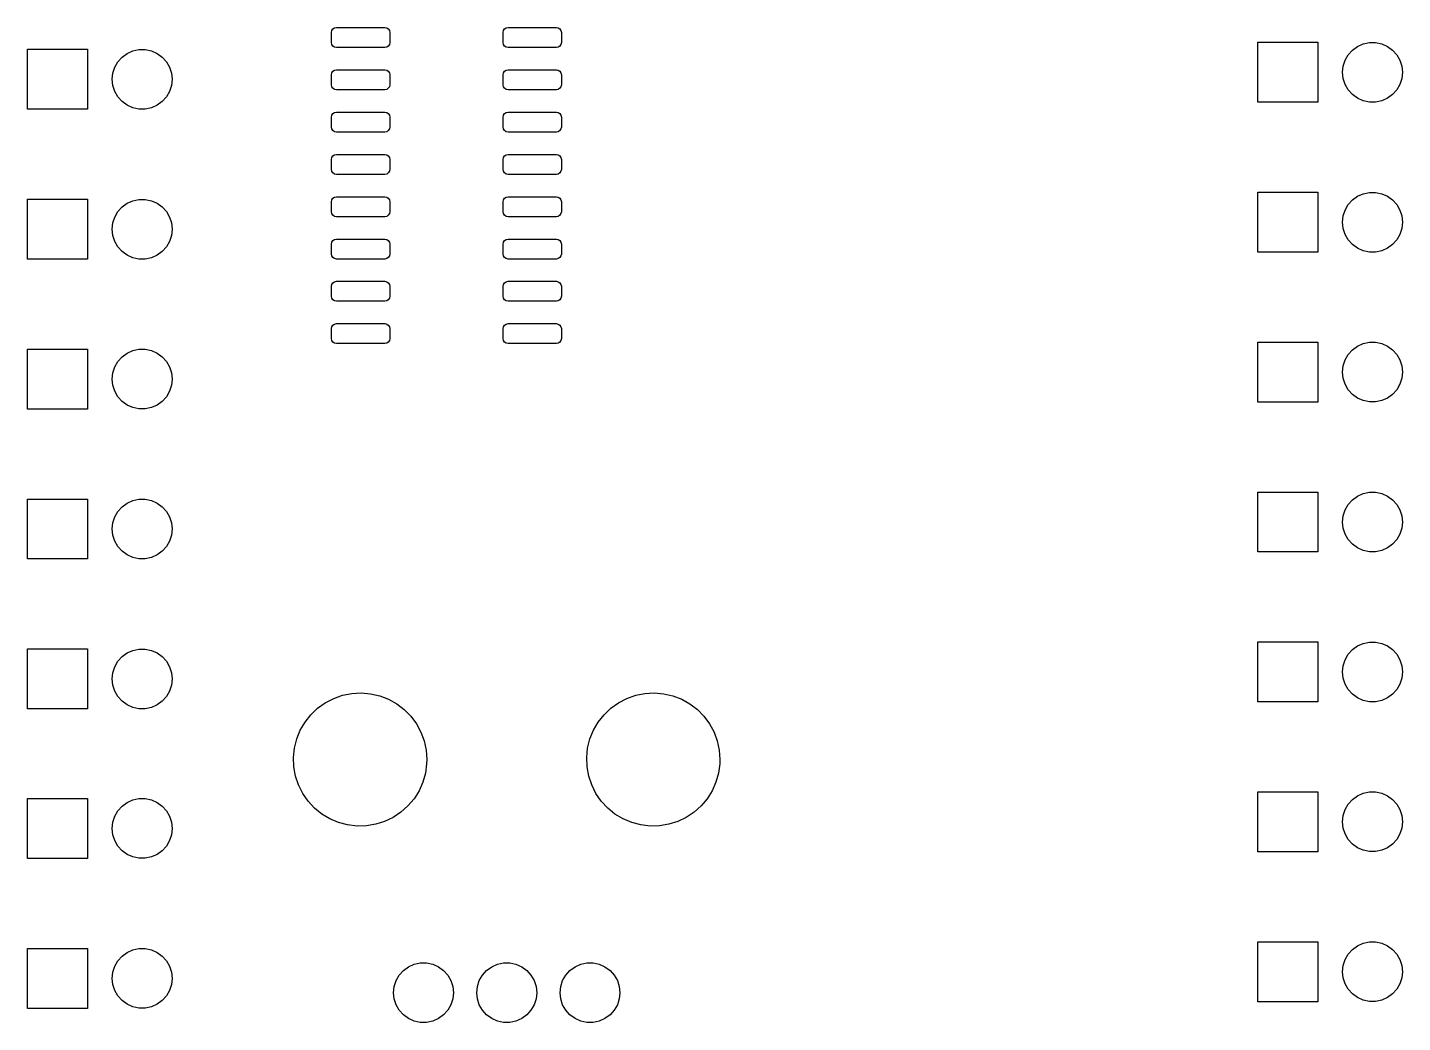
# Model space of a CAD drawing. Extents: x 119 to 479, y -311 to -51.
# Drawn here: x 302.62 to 343.9, y -144.32 to -114.45 of the extents above; entities that cross this region are included whole.
import ezdxf

# ---------------------------------------------------------------- set-up
doc = ezdxf.new("R2010")
doc.units = 0
doc.layers.add('BLACK', color=7, linetype='CONTINUOUS')

msp = doc.modelspace()

# ---------------------------------------------------------------- linework, layer by layer
at = {"layer": 'BLACK', "linetype": 'CONTINUOUS'}
for p, q in [((311.75, -114.605), (311.761, -114.548)), ((311.75, -114.905), (311.75, -114.605)), ((311.761, -114.548), (311.794, -114.499)), ((311.794, -114.499), (311.843, -114.466)), ((311.843, -114.466), (311.9, -114.455)), ((311.9, -114.455), (313.35, -114.455)), ((313.35, -114.455), (313.407, -114.466)), ((313.407, -114.466), (313.456, -114.499)), ((313.456, -114.499), (313.489, -114.548)), ((313.489, -114.548), (313.5, -114.605)), ((313.5, -114.605), (313.5, -114.905)), ((316.9, -114.605), (316.911, -114.548)), ((316.9, -114.905), (316.9, -114.605)), ((316.911, -114.548), (316.944, -114.499)), ((316.944, -114.499), (316.993, -114.466)), ((316.993, -114.466), (317.05, -114.455)), ((317.05, -114.455), (318.5, -114.455)), ((318.5, -114.455), (318.557, -114.466)), ((318.557, -114.466), (318.606, -114.499)), ((318.606, -114.499), (318.639, -114.548)), ((318.639, -114.548), (318.65, -114.605)), ((318.65, -114.605), (318.65, -114.905)), ((302.625, -116.91), (302.625, -115.11)), ((302.625, -115.11), (304.425, -115.11)), ((304.425, -115.11), (304.425, -116.91)), ((305.615, -115.231), (305.787, -115.154)), ((305.787, -115.154), (305.971, -115.115)), ((305.971, -115.115), (306.159, -115.115)), ((306.159, -115.115), (306.343, -115.154)), ((306.343, -115.154), (306.515, -115.231)), ((311.761, -114.962), (311.75, -114.905)), ((311.794, -115.011), (311.761, -114.962)), ((311.843, -115.044), (311.794, -115.011)), ((311.9, -115.055), (311.843, -115.044)), ((313.35, -115.055), (311.9, -115.055)), ((313.407, -115.044), (313.35, -115.055)), ((313.456, -115.011), (313.407, -115.044)), ((313.489, -114.962), (313.456, -115.011)), ((313.5, -114.905), (313.489, -114.962)), ((316.911, -114.962), (316.9, -114.905)), ((316.944, -115.011), (316.911, -114.962)), ((316.993, -115.044), (316.944, -115.011)), ((317.05, -115.055), (316.993, -115.044)), ((318.5, -115.055), (317.05, -115.055)), ((318.557, -115.044), (318.5, -115.055)), ((318.606, -115.011), (318.557, -115.044)), ((318.639, -114.962), (318.606, -115.011)), ((318.65, -114.905), (318.639, -114.962)), ((339.56, -116.7), (339.56, -114.9)), ((339.56, -114.9), (341.36, -114.9)), ((341.36, -114.9), (341.36, -116.7)), ((342.272, -115.271), (342.398, -115.131)), ((342.398, -115.131), (342.55, -115.021)), ((342.55, -115.021), (342.722, -114.944)), ((342.722, -114.944), (342.906, -114.905)), ((342.906, -114.905), (343.094, -114.905)), ((343.094, -114.905), (343.278, -114.944)), ((343.278, -114.944), (343.45, -115.021)), ((343.45, -115.021), (343.602, -115.131)), ((343.602, -115.131), (343.728, -115.271)), ((305.243, -115.644), (305.337, -115.481)), ((305.337, -115.481), (305.463, -115.341)), ((305.463, -115.341), (305.615, -115.231)), ((306.515, -115.231), (306.667, -115.341)), ((306.667, -115.341), (306.793, -115.481)), ((306.793, -115.481), (306.887, -115.644)), ((342.12, -115.613), (342.178, -115.434)), ((342.178, -115.434), (342.272, -115.271)), ((343.728, -115.271), (343.822, -115.434)), ((343.822, -115.434), (343.88, -115.613)), ((305.165, -116.01), (305.185, -115.823)), ((305.185, -115.823), (305.243, -115.644)), ((306.887, -115.644), (306.945, -115.823)), ((306.945, -115.823), (306.965, -116.01)), ((311.75, -115.875), (311.761, -115.818)), ((311.75, -116.175), (311.75, -115.875)), ((311.761, -115.818), (311.794, -115.769)), ((311.794, -115.769), (311.843, -115.736)), ((311.843, -115.736), (311.9, -115.725)), ((311.9, -115.725), (313.35, -115.725)), ((313.35, -115.725), (313.407, -115.736)), ((313.407, -115.736), (313.456, -115.769)), ((313.456, -115.769), (313.489, -115.818)), ((313.489, -115.818), (313.5, -115.875)), ((313.5, -115.875), (313.5, -116.175)), ((316.9, -115.875), (316.911, -115.818)), ((316.9, -116.175), (316.9, -115.875)), ((316.911, -115.818), (316.944, -115.769)), ((316.944, -115.769), (316.993, -115.736)), ((316.993, -115.736), (317.05, -115.725)), ((317.05, -115.725), (318.5, -115.725)), ((318.5, -115.725), (318.557, -115.736)), ((318.557, -115.736), (318.606, -115.769)), ((318.606, -115.769), (318.639, -115.818)), ((318.639, -115.818), (318.65, -115.875)), ((318.65, -115.875), (318.65, -116.175)), ((342.1, -115.8), (342.12, -115.613)), ((342.12, -115.987), (342.1, -115.8)), ((343.88, -115.613), (343.9, -115.8)), ((343.9, -115.8), (343.88, -115.987)), ((305.185, -116.197), (305.165, -116.01)), ((305.243, -116.376), (305.185, -116.197)), ((305.337, -116.539), (305.243, -116.376)), ((306.887, -116.376), (306.793, -116.539)), ((306.945, -116.197), (306.887, -116.376)), ((306.965, -116.01), (306.945, -116.197)), ((311.761, -116.232), (311.75, -116.175)), ((311.794, -116.281), (311.761, -116.232)), ((311.843, -116.314), (311.794, -116.281)), ((311.9, -116.325), (311.843, -116.314)), ((313.35, -116.325), (311.9, -116.325)), ((313.407, -116.314), (313.35, -116.325)), ((313.456, -116.281), (313.407, -116.314)), ((313.489, -116.232), (313.456, -116.281)), ((313.5, -116.175), (313.489, -116.232)), ((316.911, -116.232), (316.9, -116.175)), ((316.944, -116.281), (316.911, -116.232)), ((316.993, -116.314), (316.944, -116.281)), ((317.05, -116.325), (316.993, -116.314)), ((318.5, -116.325), (317.05, -116.325)), ((318.557, -116.314), (318.5, -116.325)), ((318.606, -116.281), (318.557, -116.314)), ((318.639, -116.232), (318.606, -116.281)), ((318.65, -116.175), (318.639, -116.232)), ((342.178, -116.166), (342.12, -115.987)), ((342.272, -116.329), (342.178, -116.166)), ((342.398, -116.469), (342.272, -116.329)), ((343.728, -116.329), (343.602, -116.469)), ((343.822, -116.166), (343.728, -116.329)), ((343.88, -115.987), (343.822, -116.166)), ((305.463, -116.679), (305.337, -116.539)), ((305.615, -116.789), (305.463, -116.679)), ((305.787, -116.866), (305.615, -116.789)), ((306.515, -116.789), (306.343, -116.866)), ((306.667, -116.679), (306.515, -116.789)), ((306.793, -116.539), (306.667, -116.679)), ((341.36, -116.7), (339.56, -116.7)), ((342.55, -116.579), (342.398, -116.469)), ((342.722, -116.656), (342.55, -116.579)), ((342.906, -116.695), (342.722, -116.656)), ((343.094, -116.695), (342.906, -116.695)), ((343.278, -116.656), (343.094, -116.695)), ((343.45, -116.579), (343.278, -116.656)), ((343.602, -116.469), (343.45, -116.579)), ((304.425, -116.91), (302.625, -116.91)), ((305.971, -116.905), (305.787, -116.866)), ((306.159, -116.905), (305.971, -116.905)), ((306.343, -116.866), (306.159, -116.905)), ((311.75, -117.145), (311.761, -117.088)), ((311.75, -117.445), (311.75, -117.145)), ((311.761, -117.088), (311.794, -117.039)), ((311.794, -117.039), (311.843, -117.006)), ((311.843, -117.006), (311.9, -116.995)), ((311.9, -116.995), (313.35, -116.995)), ((313.35, -116.995), (313.407, -117.006)), ((313.407, -117.006), (313.456, -117.039)), ((313.456, -117.039), (313.489, -117.088)), ((313.489, -117.088), (313.5, -117.145)), ((313.5, -117.145), (313.5, -117.445)), ((316.9, -117.145), (316.911, -117.088)), ((316.9, -117.445), (316.9, -117.145)), ((316.911, -117.088), (316.944, -117.039)), ((316.944, -117.039), (316.993, -117.006)), ((316.993, -117.006), (317.05, -116.995)), ((317.05, -116.995), (318.5, -116.995)), ((318.5, -116.995), (318.557, -117.006)), ((318.557, -117.006), (318.606, -117.039)), ((318.606, -117.039), (318.639, -117.088)), ((318.639, -117.088), (318.65, -117.145)), ((318.65, -117.145), (318.65, -117.445)), ((311.761, -117.502), (311.75, -117.445)), ((311.794, -117.551), (311.761, -117.502)), ((311.843, -117.584), (311.794, -117.551)), ((311.9, -117.595), (311.843, -117.584)), ((313.35, -117.595), (311.9, -117.595)), ((313.407, -117.584), (313.35, -117.595)), ((313.456, -117.551), (313.407, -117.584)), ((313.489, -117.502), (313.456, -117.551)), ((313.5, -117.445), (313.489, -117.502)), ((316.911, -117.502), (316.9, -117.445)), ((316.944, -117.551), (316.911, -117.502)), ((316.993, -117.584), (316.944, -117.551)), ((317.05, -117.595), (316.993, -117.584)), ((318.5, -117.595), (317.05, -117.595)), ((318.557, -117.584), (318.5, -117.595)), ((318.606, -117.551), (318.557, -117.584)), ((318.639, -117.502), (318.606, -117.551)), ((318.65, -117.445), (318.639, -117.502)), ((311.75, -118.415), (311.761, -118.358)), ((311.75, -118.715), (311.75, -118.415)), ((311.761, -118.358), (311.794, -118.309)), ((311.794, -118.309), (311.843, -118.276)), ((311.843, -118.276), (311.9, -118.265)), ((311.9, -118.265), (313.35, -118.265)), ((313.35, -118.265), (313.407, -118.276)), ((313.407, -118.276), (313.456, -118.309)), ((313.456, -118.309), (313.489, -118.358)), ((313.489, -118.358), (313.5, -118.415)), ((313.5, -118.415), (313.5, -118.715)), ((316.9, -118.415), (316.911, -118.358)), ((316.9, -118.715), (316.9, -118.415)), ((316.911, -118.358), (316.944, -118.309)), ((316.944, -118.309), (316.993, -118.276)), ((316.993, -118.276), (317.05, -118.265)), ((317.05, -118.265), (318.5, -118.265)), ((318.5, -118.265), (318.557, -118.276)), ((318.557, -118.276), (318.606, -118.309)), ((318.606, -118.309), (318.639, -118.358)), ((318.639, -118.358), (318.65, -118.415)), ((318.65, -118.415), (318.65, -118.715)), ((311.761, -118.772), (311.75, -118.715)), ((311.794, -118.821), (311.761, -118.772)), ((311.843, -118.854), (311.794, -118.821)), ((311.9, -118.865), (311.843, -118.854)), ((313.35, -118.865), (311.9, -118.865)), ((313.407, -118.854), (313.35, -118.865)), ((313.456, -118.821), (313.407, -118.854)), ((313.489, -118.772), (313.456, -118.821)), ((313.5, -118.715), (313.489, -118.772)), ((316.911, -118.772), (316.9, -118.715)), ((316.944, -118.821), (316.911, -118.772)), ((316.993, -118.854), (316.944, -118.821)), ((317.05, -118.865), (316.993, -118.854)), ((318.5, -118.865), (317.05, -118.865)), ((318.557, -118.854), (318.5, -118.865)), ((318.606, -118.821), (318.557, -118.854)), ((318.639, -118.772), (318.606, -118.821)), ((318.65, -118.715), (318.639, -118.772)), ((302.625, -121.41), (302.625, -119.61)), ((302.625, -119.61), (304.425, -119.61)), ((304.425, -119.61), (304.425, -121.41)), ((305.615, -119.731), (305.787, -119.654)), ((305.787, -119.654), (305.971, -119.615)), ((305.971, -119.615), (306.159, -119.615)), ((306.159, -119.615), (306.343, -119.654)), ((306.343, -119.654), (306.515, -119.731)), ((311.75, -119.685), (311.761, -119.628)), ((311.75, -119.985), (311.75, -119.685)), ((311.761, -119.628), (311.794, -119.579)), ((311.794, -119.579), (311.843, -119.546)), ((311.843, -119.546), (311.9, -119.535)), ((311.9, -119.535), (313.35, -119.535)), ((313.35, -119.535), (313.407, -119.546)), ((313.407, -119.546), (313.456, -119.579)), ((313.456, -119.579), (313.489, -119.628)), ((313.489, -119.628), (313.5, -119.685)), ((313.5, -119.685), (313.5, -119.985)), ((316.9, -119.685), (316.911, -119.628)), ((316.9, -119.985), (316.9, -119.685)), ((316.911, -119.628), (316.944, -119.579)), ((316.944, -119.579), (316.993, -119.546)), ((316.993, -119.546), (317.05, -119.535)), ((317.05, -119.535), (318.5, -119.535)), ((318.5, -119.535), (318.557, -119.546)), ((318.557, -119.546), (318.606, -119.579)), ((318.606, -119.579), (318.639, -119.628)), ((318.639, -119.628), (318.65, -119.685)), ((318.65, -119.685), (318.65, -119.985)), ((339.56, -121.2), (339.56, -119.4)), ((339.56, -119.4), (341.36, -119.4)), ((341.36, -119.4), (341.36, -121.2)), ((342.272, -119.771), (342.398, -119.631)), ((342.398, -119.631), (342.55, -119.521)), ((342.55, -119.521), (342.722, -119.444)), ((342.722, -119.444), (342.906, -119.405)), ((342.906, -119.405), (343.094, -119.405)), ((343.094, -119.405), (343.278, -119.444)), ((343.278, -119.444), (343.45, -119.521)), ((343.45, -119.521), (343.602, -119.631)), ((343.602, -119.631), (343.728, -119.771)), ((305.243, -120.144), (305.337, -119.981)), ((305.337, -119.981), (305.463, -119.841)), ((305.463, -119.841), (305.615, -119.731)), ((306.515, -119.731), (306.667, -119.841)), ((306.667, -119.841), (306.793, -119.981)), ((306.793, -119.981), (306.887, -120.144)), ((311.761, -120.042), (311.75, -119.985)), ((311.794, -120.091), (311.761, -120.042)), ((311.843, -120.124), (311.794, -120.091)), ((313.456, -120.091), (313.407, -120.124)), ((313.489, -120.042), (313.456, -120.091)), ((313.5, -119.985), (313.489, -120.042)), ((316.911, -120.042), (316.9, -119.985)), ((316.944, -120.091), (316.911, -120.042)), ((316.993, -120.124), (316.944, -120.091)), ((318.606, -120.091), (318.557, -120.124)), ((318.639, -120.042), (318.606, -120.091)), ((318.65, -119.985), (318.639, -120.042)), ((342.12, -120.113), (342.178, -119.934)), ((342.178, -119.934), (342.272, -119.771)), ((343.728, -119.771), (343.822, -119.934)), ((343.822, -119.934), (343.88, -120.113)), ((305.165, -120.51), (305.185, -120.323)), ((305.185, -120.697), (305.165, -120.51)), ((305.185, -120.323), (305.243, -120.144)), ((306.887, -120.144), (306.945, -120.323)), ((306.945, -120.323), (306.965, -120.51)), ((306.965, -120.51), (306.945, -120.697)), ((311.9, -120.135), (311.843, -120.124)), ((313.35, -120.135), (311.9, -120.135)), ((313.407, -120.124), (313.35, -120.135)), ((317.05, -120.135), (316.993, -120.124)), ((318.5, -120.135), (317.05, -120.135)), ((318.557, -120.124), (318.5, -120.135)), ((342.1, -120.3), (342.12, -120.113)), ((342.12, -120.487), (342.1, -120.3)), ((342.178, -120.666), (342.12, -120.487)), ((343.88, -120.487), (343.822, -120.666)), ((343.88, -120.113), (343.9, -120.3)), ((343.9, -120.3), (343.88, -120.487)), ((305.243, -120.876), (305.185, -120.697)), ((305.337, -121.039), (305.243, -120.876)), ((306.887, -120.876), (306.793, -121.039)), ((306.945, -120.697), (306.887, -120.876)), ((311.75, -120.955), (311.761, -120.898)), ((311.761, -120.898), (311.794, -120.849)), ((311.794, -120.849), (311.843, -120.816)), ((311.843, -120.816), (311.9, -120.805)), ((311.9, -120.805), (313.35, -120.805)), ((313.35, -120.805), (313.407, -120.816)), ((313.407, -120.816), (313.456, -120.849)), ((313.456, -120.849), (313.489, -120.898)), ((313.489, -120.898), (313.5, -120.955)), ((316.9, -120.955), (316.911, -120.898)), ((316.911, -120.898), (316.944, -120.849)), ((316.944, -120.849), (316.993, -120.816)), ((316.993, -120.816), (317.05, -120.805)), ((317.05, -120.805), (318.5, -120.805)), ((318.5, -120.805), (318.557, -120.816)), ((318.557, -120.816), (318.606, -120.849)), ((318.606, -120.849), (318.639, -120.898)), ((318.639, -120.898), (318.65, -120.955)), ((342.272, -120.829), (342.178, -120.666)), ((342.398, -120.969), (342.272, -120.829)), ((343.728, -120.829), (343.602, -120.969)), ((343.822, -120.666), (343.728, -120.829)), ((305.463, -121.179), (305.337, -121.039)), ((305.615, -121.289), (305.463, -121.179)), ((305.787, -121.366), (305.615, -121.289)), ((306.515, -121.289), (306.343, -121.366)), ((306.667, -121.179), (306.515, -121.289)), ((306.793, -121.039), (306.667, -121.179)), ((311.75, -121.255), (311.75, -120.955)), ((311.761, -121.312), (311.75, -121.255)), ((311.794, -121.361), (311.761, -121.312)), ((313.489, -121.312), (313.456, -121.361)), ((313.5, -121.255), (313.489, -121.312)), ((313.5, -120.955), (313.5, -121.255)), ((316.9, -121.255), (316.9, -120.955)), ((316.911, -121.312), (316.9, -121.255)), ((316.944, -121.361), (316.911, -121.312)), ((318.639, -121.312), (318.606, -121.361)), ((318.65, -121.255), (318.639, -121.312)), ((318.65, -120.955), (318.65, -121.255)), ((341.36, -121.2), (339.56, -121.2)), ((342.55, -121.079), (342.398, -120.969)), ((342.722, -121.156), (342.55, -121.079)), ((342.906, -121.195), (342.722, -121.156)), ((343.094, -121.195), (342.906, -121.195)), ((343.278, -121.156), (343.094, -121.195)), ((343.45, -121.079), (343.278, -121.156)), ((343.602, -120.969), (343.45, -121.079)), ((304.425, -121.41), (302.625, -121.41)), ((305.971, -121.405), (305.787, -121.366)), ((306.159, -121.405), (305.971, -121.405)), ((306.343, -121.366), (306.159, -121.405)), ((311.843, -121.394), (311.794, -121.361)), ((311.9, -121.405), (311.843, -121.394)), ((313.35, -121.405), (311.9, -121.405)), ((313.407, -121.394), (313.35, -121.405)), ((313.456, -121.361), (313.407, -121.394)), ((316.993, -121.394), (316.944, -121.361)), ((317.05, -121.405), (316.993, -121.394)), ((318.5, -121.405), (317.05, -121.405)), ((318.557, -121.394), (318.5, -121.405)), ((318.606, -121.361), (318.557, -121.394)), ((311.75, -122.225), (311.761, -122.168)), ((311.761, -122.168), (311.794, -122.119)), ((311.794, -122.119), (311.843, -122.086)), ((311.843, -122.086), (311.9, -122.075)), ((311.9, -122.075), (313.35, -122.075)), ((313.35, -122.075), (313.407, -122.086)), ((313.407, -122.086), (313.456, -122.119)), ((313.456, -122.119), (313.489, -122.168)), ((313.489, -122.168), (313.5, -122.225)), ((316.9, -122.225), (316.911, -122.168)), ((316.911, -122.168), (316.944, -122.119)), ((316.944, -122.119), (316.993, -122.086)), ((316.993, -122.086), (317.05, -122.075)), ((317.05, -122.075), (318.5, -122.075)), ((318.5, -122.075), (318.557, -122.086)), ((318.557, -122.086), (318.606, -122.119)), ((318.606, -122.119), (318.639, -122.168)), ((318.639, -122.168), (318.65, -122.225)), ((311.75, -122.525), (311.75, -122.225)), ((311.761, -122.582), (311.75, -122.525)), ((311.794, -122.631), (311.761, -122.582)), ((313.489, -122.582), (313.456, -122.631)), ((313.5, -122.525), (313.489, -122.582)), ((313.5, -122.225), (313.5, -122.525)), ((316.9, -122.525), (316.9, -122.225)), ((316.911, -122.582), (316.9, -122.525)), ((316.944, -122.631), (316.911, -122.582)), ((318.639, -122.582), (318.606, -122.631)), ((318.65, -122.525), (318.639, -122.582)), ((318.65, -122.225), (318.65, -122.525)), ((311.843, -122.664), (311.794, -122.631)), ((311.9, -122.675), (311.843, -122.664)), ((313.35, -122.675), (311.9, -122.675)), ((313.407, -122.664), (313.35, -122.675)), ((313.456, -122.631), (313.407, -122.664)), ((316.993, -122.664), (316.944, -122.631)), ((317.05, -122.675), (316.993, -122.664)), ((318.5, -122.675), (317.05, -122.675)), ((318.557, -122.664), (318.5, -122.675)), ((318.606, -122.631), (318.557, -122.664)), ((311.761, -123.438), (311.794, -123.389)), ((311.794, -123.389), (311.843, -123.356)), ((311.843, -123.356), (311.9, -123.345)), ((311.9, -123.345), (313.35, -123.345)), ((313.35, -123.345), (313.407, -123.356)), ((313.407, -123.356), (313.456, -123.389)), ((313.456, -123.389), (313.489, -123.438)), ((316.911, -123.438), (316.944, -123.389)), ((316.944, -123.389), (316.993, -123.356)), ((316.993, -123.356), (317.05, -123.345)), ((317.05, -123.345), (318.5, -123.345)), ((318.5, -123.345), (318.557, -123.356)), ((318.557, -123.356), (318.606, -123.389)), ((318.606, -123.389), (318.639, -123.438)), ((311.75, -123.495), (311.761, -123.438)), ((311.75, -123.795), (311.75, -123.495)), ((311.761, -123.852), (311.75, -123.795)), ((313.489, -123.438), (313.5, -123.495)), ((313.5, -123.795), (313.489, -123.852)), ((313.5, -123.495), (313.5, -123.795)), ((316.9, -123.495), (316.911, -123.438)), ((316.9, -123.795), (316.9, -123.495)), ((316.911, -123.852), (316.9, -123.795)), ((318.639, -123.438), (318.65, -123.495)), ((318.65, -123.795), (318.639, -123.852)), ((318.65, -123.495), (318.65, -123.795)), ((302.625, -125.91), (302.625, -124.11)), ((302.625, -124.11), (304.425, -124.11)), ((304.425, -124.11), (304.425, -125.91)), ((305.463, -124.341), (305.615, -124.231)), ((305.615, -124.231), (305.787, -124.154)), ((305.787, -124.154), (305.971, -124.115)), ((305.971, -124.115), (306.159, -124.115)), ((306.159, -124.115), (306.343, -124.154)), ((306.343, -124.154), (306.515, -124.231)), ((306.515, -124.231), (306.667, -124.341)), ((311.794, -123.901), (311.761, -123.852)), ((311.843, -123.934), (311.794, -123.901)), ((311.9, -123.945), (311.843, -123.934)), ((313.35, -123.945), (311.9, -123.945)), ((313.407, -123.934), (313.35, -123.945)), ((313.456, -123.901), (313.407, -123.934)), ((313.489, -123.852), (313.456, -123.901)), ((316.944, -123.901), (316.911, -123.852)), ((316.993, -123.934), (316.944, -123.901)), ((317.05, -123.945), (316.993, -123.934)), ((318.5, -123.945), (317.05, -123.945)), ((318.557, -123.934), (318.5, -123.945)), ((318.606, -123.901), (318.557, -123.934)), ((318.639, -123.852), (318.606, -123.901)), ((339.56, -125.7), (339.56, -123.9)), ((339.56, -123.9), (341.36, -123.9)), ((341.36, -123.9), (341.36, -125.7)), ((342.272, -124.271), (342.398, -124.131)), ((342.398, -124.131), (342.55, -124.021)), ((342.55, -124.021), (342.722, -123.944)), ((342.722, -123.944), (342.906, -123.905)), ((342.906, -123.905), (343.094, -123.905)), ((343.094, -123.905), (343.278, -123.944)), ((343.278, -123.944), (343.45, -124.021)), ((343.45, -124.021), (343.602, -124.131)), ((343.602, -124.131), (343.728, -124.271)), ((305.185, -124.823), (305.243, -124.644)), ((305.243, -124.644), (305.337, -124.481)), ((305.337, -124.481), (305.463, -124.341)), ((306.667, -124.341), (306.793, -124.481)), ((306.793, -124.481), (306.887, -124.644)), ((306.887, -124.644), (306.945, -124.823)), ((342.1, -124.8), (342.12, -124.613)), ((342.12, -124.613), (342.178, -124.434)), ((342.178, -124.434), (342.272, -124.271)), ((343.728, -124.271), (343.822, -124.434)), ((343.822, -124.434), (343.88, -124.613)), ((343.88, -124.613), (343.9, -124.8)), ((305.165, -125.01), (305.185, -124.823)), ((305.185, -125.197), (305.165, -125.01)), ((306.945, -124.823), (306.965, -125.01)), ((306.965, -125.01), (306.945, -125.197)), ((342.12, -124.987), (342.1, -124.8)), ((342.178, -125.166), (342.12, -124.987)), ((343.88, -124.987), (343.822, -125.166)), ((343.9, -124.8), (343.88, -124.987)), ((305.243, -125.376), (305.185, -125.197)), ((305.337, -125.539), (305.243, -125.376)), ((306.887, -125.376), (306.793, -125.539)), ((306.945, -125.197), (306.887, -125.376)), ((342.272, -125.329), (342.178, -125.166)), ((342.398, -125.469), (342.272, -125.329)), ((342.55, -125.579), (342.398, -125.469)), ((343.602, -125.469), (343.45, -125.579)), ((343.728, -125.329), (343.602, -125.469)), ((343.822, -125.166), (343.728, -125.329)), ((305.463, -125.679), (305.337, -125.539)), ((305.615, -125.789), (305.463, -125.679)), ((305.787, -125.866), (305.615, -125.789)), ((305.971, -125.905), (305.787, -125.866)), ((306.343, -125.866), (306.159, -125.905)), ((306.515, -125.789), (306.343, -125.866)), ((306.667, -125.679), (306.515, -125.789)), ((306.793, -125.539), (306.667, -125.679)), ((341.36, -125.7), (339.56, -125.7)), ((342.722, -125.656), (342.55, -125.579)), ((342.906, -125.695), (342.722, -125.656)), ((343.094, -125.695), (342.906, -125.695)), ((343.278, -125.656), (343.094, -125.695)), ((343.45, -125.579), (343.278, -125.656)), ((304.425, -125.91), (302.625, -125.91)), ((306.159, -125.905), (305.971, -125.905)), ((302.625, -130.41), (302.625, -128.61)), ((302.625, -128.61), (304.425, -128.61)), ((304.425, -128.61), (304.425, -130.41)), ((305.463, -128.841), (305.615, -128.731)), ((305.615, -128.731), (305.787, -128.654)), ((305.787, -128.654), (305.971, -128.615)), ((305.971, -128.615), (306.159, -128.615)), ((306.159, -128.615), (306.343, -128.654)), ((306.343, -128.654), (306.515, -128.731)), ((306.515, -128.731), (306.667, -128.841)), ((339.56, -130.2), (339.56, -128.4)), ((339.56, -128.4), (341.36, -128.4)), ((341.36, -128.4), (341.36, -130.2)), ((342.178, -128.934), (342.272, -128.771)), ((342.272, -128.771), (342.398, -128.631)), ((342.398, -128.631), (342.55, -128.521)), ((342.55, -128.521), (342.722, -128.444)), ((342.722, -128.444), (342.906, -128.405)), ((342.906, -128.405), (343.094, -128.405)), ((343.094, -128.405), (343.278, -128.444)), ((343.278, -128.444), (343.45, -128.521)), ((343.45, -128.521), (343.602, -128.631)), ((343.602, -128.631), (343.728, -128.771)), ((343.728, -128.771), (343.822, -128.934)), ((305.185, -129.323), (305.243, -129.144)), ((305.243, -129.144), (305.337, -128.981)), ((305.337, -128.981), (305.463, -128.841)), ((306.667, -128.841), (306.793, -128.981)), ((306.793, -128.981), (306.887, -129.144)), ((306.887, -129.144), (306.945, -129.323)), ((342.1, -129.3), (342.12, -129.113)), ((342.12, -129.113), (342.178, -128.934)), ((343.822, -128.934), (343.88, -129.113)), ((343.88, -129.113), (343.9, -129.3)), ((305.165, -129.51), (305.185, -129.323)), ((305.185, -129.697), (305.165, -129.51)), ((306.945, -129.323), (306.965, -129.51)), ((306.965, -129.51), (306.945, -129.697)), ((342.12, -129.487), (342.1, -129.3)), ((342.178, -129.666), (342.12, -129.487)), ((343.88, -129.487), (343.822, -129.666)), ((343.9, -129.3), (343.88, -129.487)), ((305.243, -129.876), (305.185, -129.697)), ((305.337, -130.039), (305.243, -129.876)), ((306.887, -129.876), (306.793, -130.039)), ((306.945, -129.697), (306.887, -129.876)), ((342.272, -129.829), (342.178, -129.666)), ((342.398, -129.969), (342.272, -129.829)), ((342.55, -130.079), (342.398, -129.969)), ((343.602, -129.969), (343.45, -130.079)), ((343.728, -129.829), (343.602, -129.969)), ((343.822, -129.666), (343.728, -129.829)), ((304.425, -130.41), (302.625, -130.41)), ((305.463, -130.179), (305.337, -130.039)), ((305.615, -130.289), (305.463, -130.179)), ((305.787, -130.366), (305.615, -130.289)), ((305.971, -130.405), (305.787, -130.366)), ((306.159, -130.405), (305.971, -130.405)), ((306.343, -130.366), (306.159, -130.405)), ((306.515, -130.289), (306.343, -130.366)), ((306.667, -130.179), (306.515, -130.289)), ((306.793, -130.039), (306.667, -130.179)), ((341.36, -130.2), (339.56, -130.2)), ((342.722, -130.156), (342.55, -130.079)), ((342.906, -130.195), (342.722, -130.156)), ((343.094, -130.195), (342.906, -130.195)), ((343.278, -130.156), (343.094, -130.195)), ((343.45, -130.079), (343.278, -130.156)), ((339.56, -134.7), (339.56, -132.9)), ((339.56, -132.9), (341.36, -132.9)), ((341.36, -132.9), (341.36, -134.7)), ((342.722, -132.944), (342.906, -132.905)), ((342.906, -132.905), (343.094, -132.905)), ((343.094, -132.905), (343.278, -132.944)), ((302.625, -134.91), (302.625, -133.11)), ((302.625, -133.11), (304.425, -133.11)), ((304.425, -133.11), (304.425, -134.91)), ((305.463, -133.341), (305.615, -133.231)), ((305.615, -133.231), (305.787, -133.154)), ((305.787, -133.154), (305.971, -133.115)), ((305.971, -133.115), (306.159, -133.115)), ((306.159, -133.115), (306.343, -133.154)), ((306.343, -133.154), (306.515, -133.231)), ((306.515, -133.231), (306.667, -133.341)), ((342.178, -133.434), (342.272, -133.271)), ((342.272, -133.271), (342.398, -133.131)), ((342.398, -133.131), (342.55, -133.021)), ((342.55, -133.021), (342.722, -132.944)), ((343.278, -132.944), (343.45, -133.021)), ((343.45, -133.021), (343.602, -133.131)), ((343.602, -133.131), (343.728, -133.271)), ((343.728, -133.271), (343.822, -133.434)), ((305.185, -133.823), (305.243, -133.644)), ((305.243, -133.644), (305.337, -133.481)), ((305.337, -133.481), (305.463, -133.341)), ((306.667, -133.341), (306.793, -133.481)), ((306.793, -133.481), (306.887, -133.644)), ((306.887, -133.644), (306.945, -133.823)), ((342.1, -133.8), (342.12, -133.613)), ((342.12, -133.613), (342.178, -133.434)), ((343.822, -133.434), (343.88, -133.613)), ((343.88, -133.613), (343.9, -133.8)), ((305.165, -134.01), (305.185, -133.823)), ((305.185, -134.197), (305.165, -134.01)), ((306.945, -133.823), (306.965, -134.01)), ((306.965, -134.01), (306.945, -134.197)), ((342.12, -133.987), (342.1, -133.8)), ((342.178, -134.166), (342.12, -133.987)), ((343.88, -133.987), (343.822, -134.166)), ((343.9, -133.8), (343.88, -133.987)), ((305.243, -134.376), (305.185, -134.197)), ((305.337, -134.539), (305.243, -134.376)), ((305.463, -134.679), (305.337, -134.539)), ((306.793, -134.539), (306.667, -134.679)), ((306.887, -134.376), (306.793, -134.539)), ((306.945, -134.197), (306.887, -134.376)), ((311.816, -134.594), (312.082, -134.501)), ((312.082, -134.501), (312.359, -134.446)), ((312.359, -134.446), (312.641, -134.43)), ((312.641, -134.43), (312.923, -134.455)), ((312.923, -134.455), (313.198, -134.518)), ((313.198, -134.518), (313.462, -134.62)), ((320.616, -134.594), (320.882, -134.501)), ((320.882, -134.501), (321.159, -134.446)), ((321.159, -134.446), (321.441, -134.43)), ((321.441, -134.43), (321.723, -134.455)), ((321.723, -134.455), (321.998, -134.518)), ((321.998, -134.518), (322.262, -134.62)), ((342.272, -134.329), (342.178, -134.166)), ((342.398, -134.469), (342.272, -134.329)), ((342.55, -134.579), (342.398, -134.469)), ((343.602, -134.469), (343.45, -134.579)), ((343.728, -134.329), (343.602, -134.469)), ((343.822, -134.166), (343.728, -134.329)), ((304.425, -134.91), (302.625, -134.91)), ((305.615, -134.789), (305.463, -134.679)), ((305.787, -134.866), (305.615, -134.789)), ((305.971, -134.905), (305.787, -134.866)), ((306.159, -134.905), (305.971, -134.905)), ((306.343, -134.866), (306.159, -134.905)), ((306.515, -134.789), (306.343, -134.866)), ((306.667, -134.679), (306.515, -134.789)), ((311.131, -135.084), (311.335, -134.889)), ((311.335, -134.889), (311.565, -134.725)), ((311.565, -134.725), (311.816, -134.594)), ((313.462, -134.62), (313.708, -134.758)), ((313.708, -134.758), (313.933, -134.93)), ((313.933, -134.93), (314.131, -135.131)), ((319.931, -135.084), (320.135, -134.889)), ((320.135, -134.889), (320.365, -134.725)), ((320.365, -134.725), (320.616, -134.594)), ((322.262, -134.62), (322.508, -134.758)), ((322.508, -134.758), (322.733, -134.93)), ((322.733, -134.93), (322.931, -135.131)), ((341.36, -134.7), (339.56, -134.7)), ((342.722, -134.656), (342.55, -134.579)), ((342.906, -134.695), (342.722, -134.656)), ((343.094, -134.695), (342.906, -134.695)), ((343.278, -134.656), (343.094, -134.695)), ((343.45, -134.579), (343.278, -134.656)), ((310.814, -135.55), (310.956, -135.306)), ((310.956, -135.306), (311.131, -135.084)), ((314.131, -135.131), (314.299, -135.358)), ((314.299, -135.358), (314.433, -135.607)), ((319.614, -135.55), (319.756, -135.306)), ((319.756, -135.306), (319.931, -135.084)), ((322.931, -135.131), (323.099, -135.358)), ((323.099, -135.358), (323.233, -135.607)), ((310.708, -135.812), (310.814, -135.55)), ((314.433, -135.607), (314.531, -135.872)), ((319.508, -135.812), (319.614, -135.55)), ((323.233, -135.607), (323.331, -135.872)), ((310.611, -136.367), (310.64, -136.086)), ((310.64, -136.086), (310.708, -135.812)), ((314.531, -135.872), (314.59, -136.148)), ((314.59, -136.148), (314.61, -136.43)), ((319.411, -136.367), (319.44, -136.086)), ((319.44, -136.086), (319.508, -135.812)), ((323.331, -135.872), (323.39, -136.148)), ((323.39, -136.148), (323.41, -136.43)), ((310.622, -136.649), (310.611, -136.367)), ((314.606, -136.556), (314.568, -136.836)), ((314.61, -136.43), (314.606, -136.556)), ((319.422, -136.649), (319.411, -136.367)), ((323.406, -136.556), (323.368, -136.836)), ((323.41, -136.43), (323.406, -136.556)), ((310.673, -136.927), (310.622, -136.649)), ((310.762, -137.195), (310.673, -136.927)), ((314.568, -136.836), (314.492, -137.107)), ((319.473, -136.927), (319.422, -136.649)), ((319.562, -137.195), (319.473, -136.927)), ((323.368, -136.836), (323.292, -137.107)), ((310.889, -137.448), (310.762, -137.195)), ((314.378, -137.366), (314.228, -137.606)), ((314.492, -137.107), (314.378, -137.366)), ((319.689, -137.448), (319.562, -137.195)), ((323.178, -137.366), (323.028, -137.606)), ((323.292, -137.107), (323.178, -137.366)), ((339.56, -139.2), (339.56, -137.4)), ((339.56, -137.4), (341.36, -137.4)), ((341.36, -137.4), (341.36, -139.2)), ((342.55, -137.521), (342.722, -137.444)), ((342.722, -137.444), (342.906, -137.405)), ((342.906, -137.405), (343.094, -137.405)), ((343.094, -137.405), (343.278, -137.444)), ((343.278, -137.444), (343.45, -137.521)), ((302.625, -139.4), (302.625, -137.6)), ((302.625, -137.6), (304.425, -137.6)), ((304.425, -137.6), (304.425, -139.4)), ((305.337, -137.971), (305.463, -137.831)), ((305.463, -137.831), (305.615, -137.721)), ((305.615, -137.721), (305.787, -137.644)), ((305.787, -137.644), (305.971, -137.605)), ((305.971, -137.605), (306.159, -137.605)), ((306.159, -137.605), (306.343, -137.644)), ((306.343, -137.644), (306.515, -137.721)), ((306.515, -137.721), (306.667, -137.831)), ((306.667, -137.831), (306.793, -137.971)), ((311.049, -137.68), (310.889, -137.448)), ((311.241, -137.888), (311.049, -137.68)), ((314.046, -137.822), (313.836, -138.01)), ((314.228, -137.606), (314.046, -137.822)), ((319.849, -137.68), (319.689, -137.448)), ((320.041, -137.888), (319.849, -137.68)), ((322.846, -137.822), (322.636, -138.01)), ((323.028, -137.606), (322.846, -137.822)), ((342.178, -137.934), (342.272, -137.771)), ((342.272, -137.771), (342.398, -137.631)), ((342.398, -137.631), (342.55, -137.521)), ((343.45, -137.521), (343.602, -137.631)), ((343.602, -137.631), (343.728, -137.771)), ((343.728, -137.771), (343.822, -137.934)), ((305.185, -138.313), (305.243, -138.134)), ((305.243, -138.134), (305.337, -137.971)), ((306.793, -137.971), (306.887, -138.134)), ((306.887, -138.134), (306.945, -138.313)), ((311.46, -138.066), (311.241, -137.888)), ((311.702, -138.212), (311.46, -138.066)), ((311.962, -138.322), (311.702, -138.212)), ((313.601, -138.167), (313.346, -138.29)), ((313.836, -138.01), (313.601, -138.167)), ((320.26, -138.066), (320.041, -137.888)), ((320.502, -138.212), (320.26, -138.066)), ((320.762, -138.322), (320.502, -138.212)), ((322.401, -138.167), (322.146, -138.29)), ((322.636, -138.01), (322.401, -138.167)), ((342.1, -138.3), (342.12, -138.113)), ((342.12, -138.113), (342.178, -137.934)), ((343.822, -137.934), (343.88, -138.113)), ((343.88, -138.113), (343.9, -138.3)), ((305.165, -138.5), (305.185, -138.313)), ((305.185, -138.687), (305.165, -138.5)), ((306.945, -138.313), (306.965, -138.5)), ((306.965, -138.5), (306.945, -138.687)), ((312.235, -138.395), (311.962, -138.322)), ((312.516, -138.428), (312.235, -138.395)), ((312.798, -138.421), (312.516, -138.428)), ((313.077, -138.375), (312.798, -138.421)), ((313.346, -138.29), (313.077, -138.375)), ((321.035, -138.395), (320.762, -138.322)), ((321.316, -138.428), (321.035, -138.395)), ((321.598, -138.421), (321.316, -138.428)), ((321.877, -138.375), (321.598, -138.421)), ((322.146, -138.29), (321.877, -138.375)), ((342.12, -138.487), (342.1, -138.3)), ((342.178, -138.666), (342.12, -138.487)), ((342.272, -138.829), (342.178, -138.666)), ((343.822, -138.666), (343.728, -138.829)), ((343.88, -138.487), (343.822, -138.666)), ((343.9, -138.3), (343.88, -138.487)), ((305.243, -138.866), (305.185, -138.687)), ((305.337, -139.029), (305.243, -138.866)), ((305.463, -139.169), (305.337, -139.029)), ((306.793, -139.029), (306.667, -139.169)), ((306.887, -138.866), (306.793, -139.029)), ((306.945, -138.687), (306.887, -138.866)), ((342.398, -138.969), (342.272, -138.829)), ((342.55, -139.079), (342.398, -138.969)), ((342.722, -139.156), (342.55, -139.079)), ((343.45, -139.079), (343.278, -139.156)), ((343.602, -138.969), (343.45, -139.079)), ((343.728, -138.829), (343.602, -138.969)), ((304.425, -139.4), (302.625, -139.4)), ((305.615, -139.279), (305.463, -139.169)), ((305.787, -139.356), (305.615, -139.279)), ((305.971, -139.395), (305.787, -139.356)), ((306.159, -139.395), (305.971, -139.395)), ((306.343, -139.356), (306.159, -139.395)), ((306.515, -139.279), (306.343, -139.356)), ((306.667, -139.169), (306.515, -139.279)), ((341.36, -139.2), (339.56, -139.2)), ((342.906, -139.195), (342.722, -139.156)), ((343.094, -139.195), (342.906, -139.195)), ((343.278, -139.156), (343.094, -139.195)), ((339.56, -143.7), (339.56, -141.9)), ((339.56, -141.9), (341.36, -141.9)), ((341.36, -141.9), (341.36, -143.7)), ((342.55, -142.021), (342.722, -141.944)), ((342.722, -141.944), (342.906, -141.905)), ((342.906, -141.905), (343.094, -141.905)), ((343.094, -141.905), (343.278, -141.944)), ((343.278, -141.944), (343.45, -142.021)), ((302.625, -143.9), (302.625, -142.1)), ((302.625, -142.1), (304.425, -142.1)), ((304.425, -142.1), (304.425, -143.9)), ((305.337, -142.471), (305.463, -142.331)), ((305.463, -142.331), (305.615, -142.221)), ((305.615, -142.221), (305.787, -142.144)), ((305.787, -142.144), (305.971, -142.105)), ((305.971, -142.105), (306.159, -142.105)), ((306.159, -142.105), (306.343, -142.144)), ((306.343, -142.144), (306.515, -142.221)), ((306.515, -142.221), (306.667, -142.331)), ((306.667, -142.331), (306.793, -142.471)), ((342.178, -142.434), (342.272, -142.271)), ((342.272, -142.271), (342.398, -142.131)), ((342.398, -142.131), (342.55, -142.021)), ((343.45, -142.021), (343.602, -142.131)), ((343.602, -142.131), (343.728, -142.271)), ((343.728, -142.271), (343.822, -142.434)), ((305.185, -142.813), (305.243, -142.634)), ((305.243, -142.634), (305.337, -142.471)), ((306.793, -142.471), (306.887, -142.634)), ((306.887, -142.634), (306.945, -142.813)), ((313.782, -142.901), (313.908, -142.761)), ((313.908, -142.761), (314.06, -142.651)), ((314.06, -142.651), (314.232, -142.574)), ((314.232, -142.574), (314.416, -142.535)), ((314.416, -142.535), (314.604, -142.535)), ((314.604, -142.535), (314.788, -142.574)), ((314.788, -142.574), (314.96, -142.651)), ((314.96, -142.651), (315.112, -142.761)), ((315.112, -142.761), (315.238, -142.901)), ((316.282, -142.901), (316.408, -142.761)), ((316.408, -142.761), (316.56, -142.651)), ((316.56, -142.651), (316.732, -142.574)), ((316.732, -142.574), (316.916, -142.535)), ((316.916, -142.535), (317.104, -142.535)), ((317.104, -142.535), (317.288, -142.574)), ((317.288, -142.574), (317.46, -142.651)), ((317.46, -142.651), (317.612, -142.761)), ((317.612, -142.761), (317.738, -142.901)), ((318.782, -142.901), (318.908, -142.761)), ((318.908, -142.761), (319.06, -142.651)), ((319.06, -142.651), (319.232, -142.574)), ((319.232, -142.574), (319.416, -142.535)), ((319.416, -142.535), (319.604, -142.535)), ((319.604, -142.535), (319.788, -142.574)), ((319.788, -142.574), (319.96, -142.651)), ((319.96, -142.651), (320.112, -142.761)), ((320.112, -142.761), (320.238, -142.901)), ((342.1, -142.8), (342.12, -142.613)), ((342.12, -142.987), (342.1, -142.8)), ((342.12, -142.613), (342.178, -142.434)), ((343.822, -142.434), (343.88, -142.613)), ((343.88, -142.613), (343.9, -142.8)), ((343.9, -142.8), (343.88, -142.987)), ((305.165, -143), (305.185, -142.813)), ((305.185, -143.187), (305.165, -143)), ((305.243, -143.366), (305.185, -143.187)), ((306.945, -143.187), (306.887, -143.366)), ((306.945, -142.813), (306.965, -143)), ((306.965, -143), (306.945, -143.187)), ((313.63, -143.243), (313.688, -143.064)), ((313.688, -143.064), (313.782, -142.901)), ((315.238, -142.901), (315.332, -143.064)), ((315.332, -143.064), (315.39, -143.243)), ((316.13, -143.243), (316.188, -143.064)), ((316.188, -143.064), (316.282, -142.901)), ((317.738, -142.901), (317.832, -143.064)), ((317.832, -143.064), (317.89, -143.243)), ((318.63, -143.243), (318.688, -143.064)), ((318.688, -143.064), (318.782, -142.901)), ((320.238, -142.901), (320.332, -143.064)), ((320.332, -143.064), (320.39, -143.243)), ((342.178, -143.166), (342.12, -142.987)), ((342.272, -143.329), (342.178, -143.166)), ((343.822, -143.166), (343.728, -143.329)), ((343.88, -142.987), (343.822, -143.166)), ((305.337, -143.529), (305.243, -143.366)), ((305.463, -143.669), (305.337, -143.529)), ((306.793, -143.529), (306.667, -143.669)), ((306.887, -143.366), (306.793, -143.529)), ((313.61, -143.43), (313.63, -143.243)), ((313.63, -143.617), (313.61, -143.43)), ((313.688, -143.796), (313.63, -143.617)), ((315.39, -143.617), (315.332, -143.796)), ((315.39, -143.243), (315.41, -143.43)), ((315.41, -143.43), (315.39, -143.617)), ((316.11, -143.43), (316.13, -143.243)), ((316.13, -143.617), (316.11, -143.43)), ((316.188, -143.796), (316.13, -143.617)), ((317.89, -143.617), (317.832, -143.796)), ((317.89, -143.243), (317.91, -143.43)), ((317.91, -143.43), (317.89, -143.617)), ((318.61, -143.43), (318.63, -143.243)), ((318.63, -143.617), (318.61, -143.43)), ((318.688, -143.796), (318.63, -143.617)), ((320.39, -143.617), (320.332, -143.796)), ((320.39, -143.243), (320.41, -143.43)), ((320.41, -143.43), (320.39, -143.617)), ((342.398, -143.469), (342.272, -143.329)), ((342.55, -143.579), (342.398, -143.469)), ((342.722, -143.656), (342.55, -143.579)), ((343.45, -143.579), (343.278, -143.656)), ((343.602, -143.469), (343.45, -143.579)), ((343.728, -143.329), (343.602, -143.469)), ((304.425, -143.9), (302.625, -143.9)), ((305.615, -143.779), (305.463, -143.669)), ((305.787, -143.856), (305.615, -143.779)), ((305.971, -143.895), (305.787, -143.856)), ((306.159, -143.895), (305.971, -143.895)), ((306.343, -143.856), (306.159, -143.895)), ((306.515, -143.779), (306.343, -143.856)), ((306.667, -143.669), (306.515, -143.779)), ((313.782, -143.959), (313.688, -143.796)), ((313.908, -144.099), (313.782, -143.959)), ((315.238, -143.959), (315.112, -144.099)), ((315.332, -143.796), (315.238, -143.959)), ((316.282, -143.959), (316.188, -143.796)), ((316.408, -144.099), (316.282, -143.959)), ((317.738, -143.959), (317.612, -144.099)), ((317.832, -143.796), (317.738, -143.959)), ((318.782, -143.959), (318.688, -143.796)), ((318.908, -144.099), (318.782, -143.959)), ((320.238, -143.959), (320.112, -144.099)), ((320.332, -143.796), (320.238, -143.959)), ((341.36, -143.7), (339.56, -143.7)), ((342.906, -143.695), (342.722, -143.656)), ((343.094, -143.695), (342.906, -143.695)), ((343.278, -143.656), (343.094, -143.695)), ((314.06, -144.209), (313.908, -144.099)), ((314.232, -144.286), (314.06, -144.209)), ((314.416, -144.325), (314.232, -144.286)), ((314.604, -144.325), (314.416, -144.325)), ((314.788, -144.286), (314.604, -144.325)), ((314.96, -144.209), (314.788, -144.286)), ((315.112, -144.099), (314.96, -144.209)), ((316.56, -144.209), (316.408, -144.099)), ((316.732, -144.286), (316.56, -144.209)), ((316.916, -144.325), (316.732, -144.286)), ((317.104, -144.325), (316.916, -144.325)), ((317.288, -144.286), (317.104, -144.325)), ((317.46, -144.209), (317.288, -144.286)), ((317.612, -144.099), (317.46, -144.209)), ((319.06, -144.209), (318.908, -144.099)), ((319.232, -144.286), (319.06, -144.209)), ((319.416, -144.325), (319.232, -144.286)), ((319.604, -144.325), (319.416, -144.325)), ((319.788, -144.286), (319.604, -144.325)), ((319.96, -144.209), (319.788, -144.286)), ((320.112, -144.099), (319.96, -144.209))]:
    msp.add_line(p, q, dxfattribs=at)

doc.saveas('drawing.dxf')
